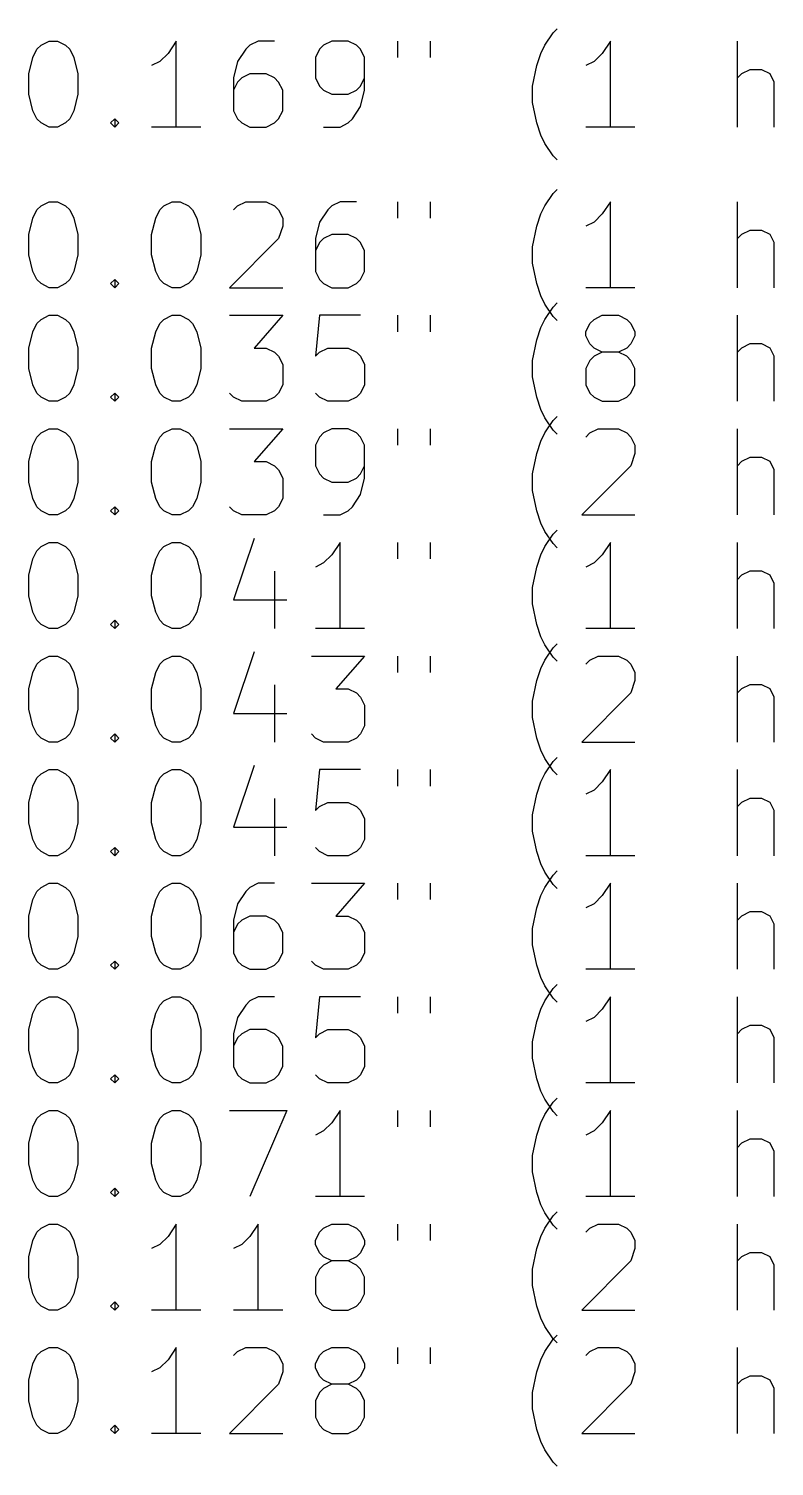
# Model space of a CAD drawing. Extents: x 56 to 177, y -369 to -58.
# Drawn here: x 88.4 to 114.4, y -369.1 to -319 of the extents above; entities that cross this region are included whole.
import ezdxf

# ---------------------------------------------------------------- set-up
doc = ezdxf.new("R2010")
doc.units = 0
doc.header["$MEASUREMENT"] = 0
doc.layers.add('BLACK', color=7, linetype='CONTINUOUS')

msp = doc.modelspace()

# ---------------------------------------------------------------- linework, layer by layer
at = {"layer": 'BLACK', "linetype": 'CONTINUOUS'}
for p, q in [((106.361, -319.565), (106.646, -319.136)), ((106.646, -319.136), (106.789, -318.994)), ((88.5036, -319.994), (88.6464, -319.708)), ((88.6464, -319.708), (88.7893, -319.565)), ((88.7893, -319.565), (89.075, -319.422)), ((89.075, -319.422), (89.3607, -319.422)), ((89.3607, -319.422), (89.6464, -319.565)), ((89.6464, -319.565), (89.7893, -319.708)), ((89.7893, -319.708), (89.9321, -319.994)), ((93.5036, -319.422), (93.2179, -319.851)), ((93.5036, -322.422), (93.5036, -319.422)), ((95.9321, -319.708), (95.6464, -320.136)), ((96.075, -319.565), (95.9321, -319.708)), ((96.3607, -319.422), (96.075, -319.565)), ((96.9321, -319.422), (96.3607, -319.422)), ((98.5036, -319.708), (98.3607, -319.994)), ((98.6464, -319.565), (98.5036, -319.708)), ((98.9321, -319.422), (98.6464, -319.565)), ((99.5036, -319.422), (98.9321, -319.422)), ((99.7893, -319.565), (99.5036, -319.422)), ((99.9321, -319.708), (99.7893, -319.565)), ((100.075, -319.994), (99.9321, -319.708)), ((101.218, -319.422), (101.218, -319.994)), ((102.361, -319.422), (102.361, -319.994)), ((106.218, -319.851), (106.361, -319.565)), ((108.646, -319.422), (108.361, -319.851)), ((108.646, -322.422), (108.646, -319.422)), ((113.075, -322.422), (113.075, -319.422)), ((88.3607, -320.565), (88.5036, -319.994)), ((89.9321, -319.994), (90.075, -320.565)), ((92.9321, -320.136), (92.6464, -320.279)), ((93.2179, -319.851), (92.9321, -320.136)), ((95.6464, -320.136), (95.5036, -320.708)), ((98.3607, -319.994), (98.3607, -320.708)), ((100.075, -321.136), (100.075, -319.994)), ((106.075, -320.279), (106.218, -319.851)), ((108.075, -320.136), (107.789, -320.279)), ((108.361, -319.851), (108.075, -320.136)), ((88.3607, -321.279), (88.3607, -320.565)), ((90.075, -320.565), (90.075, -321.279)), ((95.5036, -320.708), (95.5036, -321.851)), ((95.7893, -320.708), (95.6464, -320.851)), ((96.075, -320.565), (95.7893, -320.708)), ((96.6464, -320.565), (96.075, -320.565)), ((96.9321, -320.708), (96.6464, -320.565)), ((97.075, -320.851), (96.9321, -320.708)), ((98.3607, -320.708), (98.5036, -320.994)), ((99.9321, -320.994), (100.075, -320.708)), ((105.932, -320.994), (106.075, -320.279)), ((113.218, -320.565), (113.075, -320.708)), ((113.504, -320.422), (113.218, -320.565)), ((113.932, -320.422), (113.504, -320.422)), ((114.218, -320.565), (113.932, -320.422)), ((114.361, -320.851), (114.218, -320.565)), ((95.6464, -320.851), (95.5036, -321.136)), ((97.2179, -321.136), (97.075, -320.851)), ((97.2179, -321.851), (97.2179, -321.136)), ((98.5036, -320.994), (98.6464, -321.136)), ((98.6464, -321.136), (98.9321, -321.279)), ((99.5036, -321.279), (99.7893, -321.136)), ((99.7893, -321.136), (99.9321, -320.994)), ((99.9321, -321.708), (100.075, -321.136)), ((105.932, -321.565), (105.932, -320.994)), ((114.361, -322.422), (114.361, -320.851)), ((88.5036, -321.851), (88.3607, -321.279)), ((90.075, -321.279), (89.9321, -321.851)), ((98.9321, -321.279), (99.5036, -321.279)), ((99.6464, -322.136), (99.9321, -321.708)), ((106.075, -322.279), (105.932, -321.565)), ((88.6464, -322.136), (88.5036, -321.851)), ((88.7893, -322.279), (88.6464, -322.136)), ((89.7893, -322.136), (89.6464, -322.279)), ((89.9321, -321.851), (89.7893, -322.136)), ((91.2179, -322.279), (91.3607, -322.136)), ((91.3607, -322.136), (91.5036, -322.279)), ((91.3607, -322.136), (91.3607, -322.422)), ((95.5036, -321.851), (95.6464, -322.136)), ((95.6464, -322.136), (95.7893, -322.279)), ((96.9321, -322.279), (97.075, -322.136)), ((97.075, -322.136), (97.2179, -321.851)), ((99.5036, -322.279), (99.6464, -322.136)), ((89.075, -322.422), (88.7893, -322.279)), ((89.3607, -322.422), (89.075, -322.422)), ((89.6464, -322.279), (89.3607, -322.422)), ((91.3607, -322.422), (91.2179, -322.279)), ((91.5036, -322.279), (91.3607, -322.422)), ((94.3607, -322.422), (92.6464, -322.422)), ((95.7893, -322.279), (96.075, -322.422)), ((96.075, -322.422), (96.6464, -322.422)), ((96.6464, -322.422), (96.9321, -322.279)), ((98.6464, -322.422), (99.2179, -322.422)), ((99.2179, -322.422), (99.5036, -322.279)), ((106.218, -322.708), (106.075, -322.279)), ((106.361, -322.994), (106.218, -322.708)), ((109.504, -322.422), (107.789, -322.422)), ((106.646, -323.422), (106.361, -322.994)), ((106.789, -323.565), (106.646, -323.422)), ((106.646, -324.736), (106.789, -324.594)), ((88.6464, -325.308), (88.7893, -325.165)), ((88.7893, -325.165), (89.075, -325.022)), ((89.075, -325.022), (89.3607, -325.022)), ((89.3607, -325.022), (89.6464, -325.165)), ((89.6464, -325.165), (89.7893, -325.308)), ((92.9321, -325.308), (93.075, -325.165)), ((93.075, -325.165), (93.3607, -325.022)), ((93.3607, -325.022), (93.6464, -325.022)), ((93.6464, -325.022), (93.9321, -325.165)), ((93.9321, -325.165), (94.075, -325.308)), ((95.5036, -325.308), (95.6464, -325.165)), ((95.6464, -325.165), (95.9321, -325.022)), ((95.9321, -325.022), (96.6464, -325.022)), ((96.6464, -325.022), (96.9321, -325.165)), ((96.9321, -325.165), (97.075, -325.308)), ((98.9321, -325.165), (98.7893, -325.308)), ((99.2179, -325.022), (98.9321, -325.165)), ((99.7893, -325.022), (99.2179, -325.022)), ((101.218, -325.022), (101.218, -325.594)), ((102.361, -325.022), (102.361, -325.594)), ((106.218, -325.451), (106.361, -325.165)), ((106.361, -325.165), (106.646, -324.736)), ((108.646, -325.022), (108.361, -325.451)), ((108.646, -328.022), (108.646, -325.022)), ((113.075, -328.022), (113.075, -325.022)), ((88.3607, -326.165), (88.5036, -325.594)), ((88.5036, -325.594), (88.6464, -325.308)), ((89.7893, -325.308), (89.9321, -325.594)), ((89.9321, -325.594), (90.075, -326.165)), ((92.6464, -326.165), (92.7893, -325.594)), ((92.7893, -325.594), (92.9321, -325.308)), ((94.075, -325.308), (94.2179, -325.594)), ((94.2179, -325.594), (94.3607, -326.165)), ((97.075, -325.308), (97.2179, -325.594)), ((97.2179, -325.594), (97.2179, -325.879)), ((98.7893, -325.308), (98.5036, -325.736)), ((106.075, -325.879), (106.218, -325.451)), ((108.361, -325.451), (108.075, -325.736)), ((88.3607, -326.879), (88.3607, -326.165)), ((90.075, -326.165), (90.075, -326.879)), ((92.6464, -326.879), (92.6464, -326.165)), ((94.3607, -326.165), (94.3607, -326.879)), ((97.2179, -325.879), (97.075, -326.308)), ((98.5036, -325.736), (98.3607, -326.308)), ((98.9321, -326.165), (98.6464, -326.308)), ((99.5036, -326.165), (98.9321, -326.165)), ((99.7893, -326.308), (99.5036, -326.165)), ((105.932, -326.594), (106.075, -325.879)), ((108.075, -325.736), (107.789, -325.879)), ((113.218, -326.165), (113.075, -326.308)), ((113.504, -326.022), (113.218, -326.165)), ((113.932, -326.022), (113.504, -326.022)), ((114.218, -326.165), (113.932, -326.022)), ((114.361, -326.451), (114.218, -326.165)), ((97.075, -326.308), (95.3607, -328.022)), ((98.3607, -326.308), (98.3607, -327.451)), ((98.5036, -326.451), (98.3607, -326.736)), ((98.6464, -326.308), (98.5036, -326.451)), ((99.9321, -326.451), (99.7893, -326.308)), ((100.075, -326.736), (99.9321, -326.451)), ((105.932, -327.165), (105.932, -326.594)), ((114.361, -328.022), (114.361, -326.451)), ((88.5036, -327.451), (88.3607, -326.879)), ((90.075, -326.879), (89.9321, -327.451)), ((92.7893, -327.451), (92.6464, -326.879)), ((94.3607, -326.879), (94.2179, -327.451)), ((100.075, -327.451), (100.075, -326.736)), ((106.075, -327.879), (105.932, -327.165)), ((88.6464, -327.736), (88.5036, -327.451)), ((89.9321, -327.451), (89.7893, -327.736)), ((92.9321, -327.736), (92.7893, -327.451)), ((94.2179, -327.451), (94.075, -327.736)), ((98.3607, -327.451), (98.5036, -327.736)), ((99.9321, -327.736), (100.075, -327.451)), ((88.7893, -327.879), (88.6464, -327.736)), ((89.075, -328.022), (88.7893, -327.879)), ((89.3607, -328.022), (89.075, -328.022)), ((89.6464, -327.879), (89.3607, -328.022)), ((89.7893, -327.736), (89.6464, -327.879)), ((91.2179, -327.879), (91.3607, -327.736)), ((91.3607, -328.022), (91.2179, -327.879)), ((91.3607, -327.736), (91.5036, -327.879)), ((91.3607, -327.736), (91.3607, -328.022)), ((91.5036, -327.879), (91.3607, -328.022)), ((93.075, -327.879), (92.9321, -327.736)), ((93.3607, -328.022), (93.075, -327.879)), ((93.6464, -328.022), (93.3607, -328.022)), ((93.9321, -327.879), (93.6464, -328.022)), ((94.075, -327.736), (93.9321, -327.879)), ((95.3607, -328.022), (97.2179, -328.022)), ((98.5036, -327.736), (98.6464, -327.879)), ((98.6464, -327.879), (98.9321, -328.022)), ((98.9321, -328.022), (99.5036, -328.022)), ((99.5036, -328.022), (99.7893, -327.879)), ((99.7893, -327.879), (99.9321, -327.736)), ((106.218, -328.308), (106.075, -327.879)), ((109.504, -328.022), (107.789, -328.022)), ((106.361, -328.594), (106.218, -328.308)), ((106.646, -329.022), (106.361, -328.594)), ((106.361, -329.125), (106.646, -328.696)), ((106.646, -328.696), (106.789, -328.554)), ((88.6464, -329.268), (88.7893, -329.125)), ((88.7893, -329.125), (89.075, -328.982)), ((89.075, -328.982), (89.3607, -328.982)), ((89.3607, -328.982), (89.6464, -329.125)), ((89.6464, -329.125), (89.7893, -329.268)), ((92.9321, -329.268), (93.075, -329.125)), ((93.075, -329.125), (93.3607, -328.982)), ((93.3607, -328.982), (93.6464, -328.982)), ((93.6464, -328.982), (93.9321, -329.125)), ((93.9321, -329.125), (94.075, -329.268)), ((95.3607, -328.982), (97.2179, -328.982)), ((97.2179, -328.982), (96.2179, -330.125)), ((98.5036, -328.982), (98.3607, -330.411)), ((99.9321, -328.982), (98.5036, -328.982)), ((101.218, -328.982), (101.218, -329.554)), ((102.361, -328.982), (102.361, -329.554)), ((106.218, -329.411), (106.361, -329.125)), ((106.789, -329.165), (106.646, -329.022)), ((107.932, -329.268), (108.075, -329.125)), ((108.075, -329.125), (108.361, -328.982)), ((108.361, -328.982), (108.932, -328.982)), ((108.932, -328.982), (109.218, -329.125)), ((109.218, -329.125), (109.361, -329.268)), ((113.075, -331.982), (113.075, -328.982)), ((88.3607, -330.125), (88.5036, -329.554)), ((88.5036, -329.554), (88.6464, -329.268)), ((89.7893, -329.268), (89.9321, -329.554)), ((89.9321, -329.554), (90.075, -330.125)), ((92.6464, -330.125), (92.7893, -329.554)), ((92.7893, -329.554), (92.9321, -329.268)), ((94.075, -329.268), (94.2179, -329.554)), ((94.2179, -329.554), (94.3607, -330.125)), ((106.075, -329.839), (106.218, -329.411)), ((107.789, -329.554), (107.932, -329.268)), ((107.789, -329.696), (107.789, -329.554)), ((107.932, -329.982), (107.789, -329.696)), ((109.361, -329.268), (109.504, -329.554)), ((109.504, -329.696), (109.361, -329.982)), ((109.504, -329.554), (109.504, -329.696)), ((88.3607, -330.839), (88.3607, -330.125)), ((90.075, -330.125), (90.075, -330.839)), ((92.6464, -330.839), (92.6464, -330.125)), ((94.3607, -330.125), (94.3607, -330.839)), ((96.2179, -330.125), (96.6464, -330.125)), ((96.6464, -330.125), (96.9321, -330.268)), ((98.5036, -330.268), (98.7893, -330.125)), ((98.7893, -330.125), (99.5036, -330.125)), ((99.5036, -330.125), (99.7893, -330.268)), ((105.932, -330.554), (106.075, -329.839)), ((108.075, -330.125), (107.932, -329.982)), ((108.361, -330.268), (108.075, -330.125)), ((109.218, -330.125), (108.932, -330.268)), ((109.361, -329.982), (109.218, -330.125)), ((113.218, -330.125), (113.075, -330.268)), ((113.504, -329.982), (113.218, -330.125)), ((113.932, -329.982), (113.504, -329.982)), ((114.218, -330.125), (113.932, -329.982)), ((114.361, -330.411), (114.218, -330.125)), ((96.9321, -330.268), (97.075, -330.411)), ((97.075, -330.411), (97.2179, -330.696)), ((97.2179, -330.696), (97.2179, -331.411)), ((98.3607, -330.411), (98.5036, -330.268)), ((99.7893, -330.268), (99.9321, -330.411)), ((99.9321, -330.411), (100.075, -330.696)), ((100.075, -330.696), (100.075, -331.411)), ((105.932, -331.125), (105.932, -330.554)), ((107.932, -330.554), (107.789, -330.839)), ((108.075, -330.411), (107.932, -330.554)), ((108.361, -330.268), (108.075, -330.411)), ((108.932, -330.268), (108.361, -330.268)), ((109.218, -330.411), (108.932, -330.268)), ((109.361, -330.554), (109.218, -330.411)), ((109.504, -330.839), (109.361, -330.554)), ((114.361, -331.982), (114.361, -330.411)), ((88.5036, -331.411), (88.3607, -330.839)), ((90.075, -330.839), (89.9321, -331.411)), ((92.7893, -331.411), (92.6464, -330.839)), ((94.3607, -330.839), (94.2179, -331.411)), ((106.075, -331.839), (105.932, -331.125)), ((107.789, -330.839), (107.789, -331.411)), ((109.504, -331.411), (109.504, -330.839)), ((88.6464, -331.696), (88.5036, -331.411)), ((88.7893, -331.839), (88.6464, -331.696)), ((89.7893, -331.696), (89.6464, -331.839)), ((89.9321, -331.411), (89.7893, -331.696)), ((91.2179, -331.839), (91.3607, -331.696)), ((91.3607, -331.696), (91.5036, -331.839)), ((91.3607, -331.696), (91.3607, -331.982)), ((92.9321, -331.696), (92.7893, -331.411)), ((93.075, -331.839), (92.9321, -331.696)), ((94.075, -331.696), (93.9321, -331.839)), ((94.2179, -331.411), (94.075, -331.696)), ((95.5036, -331.839), (95.3607, -331.696)), ((97.075, -331.696), (96.9321, -331.839)), ((97.2179, -331.411), (97.075, -331.696)), ((98.5036, -331.839), (98.3607, -331.696)), ((99.9321, -331.696), (99.7893, -331.839)), ((100.075, -331.411), (99.9321, -331.696)), ((107.789, -331.411), (107.932, -331.696)), ((107.932, -331.696), (108.075, -331.839)), ((109.218, -331.839), (109.361, -331.696)), ((109.361, -331.696), (109.504, -331.411)), ((89.075, -331.982), (88.7893, -331.839)), ((89.3607, -331.982), (89.075, -331.982)), ((89.6464, -331.839), (89.3607, -331.982)), ((91.3607, -331.982), (91.2179, -331.839)), ((91.5036, -331.839), (91.3607, -331.982)), ((93.3607, -331.982), (93.075, -331.839)), ((93.6464, -331.982), (93.3607, -331.982)), ((93.9321, -331.839), (93.6464, -331.982)), ((95.7893, -331.982), (95.5036, -331.839)), ((96.6464, -331.982), (95.7893, -331.982)), ((96.9321, -331.839), (96.6464, -331.982)), ((98.7893, -331.982), (98.5036, -331.839)), ((99.5036, -331.982), (98.7893, -331.982)), ((99.7893, -331.839), (99.5036, -331.982)), ((106.218, -332.268), (106.075, -331.839)), ((108.075, -331.839), (108.361, -331.982)), ((108.361, -331.982), (108.932, -331.982)), ((108.932, -331.982), (109.218, -331.839)), ((106.361, -332.554), (106.218, -332.268)), ((106.646, -332.982), (106.361, -332.554)), ((106.361, -333.085), (106.646, -332.656)), ((106.646, -332.656), (106.789, -332.514)), ((88.5036, -333.514), (88.6464, -333.228)), ((88.6464, -333.228), (88.7893, -333.085)), ((88.7893, -333.085), (89.075, -332.942)), ((89.075, -332.942), (89.3607, -332.942)), ((89.3607, -332.942), (89.6464, -333.085)), ((89.6464, -333.085), (89.7893, -333.228)), ((89.7893, -333.228), (89.9321, -333.514)), ((92.7893, -333.514), (92.9321, -333.228)), ((92.9321, -333.228), (93.075, -333.085)), ((93.075, -333.085), (93.3607, -332.942)), ((93.3607, -332.942), (93.6464, -332.942)), ((93.6464, -332.942), (93.9321, -333.085)), ((93.9321, -333.085), (94.075, -333.228)), ((94.075, -333.228), (94.2179, -333.514)), ((95.3607, -332.942), (97.2179, -332.942)), ((97.2179, -332.942), (96.2179, -334.085)), ((98.5036, -333.228), (98.3607, -333.514)), ((98.6464, -333.085), (98.5036, -333.228)), ((98.9321, -332.942), (98.6464, -333.085)), ((99.5036, -332.942), (98.9321, -332.942)), ((99.7893, -333.085), (99.5036, -332.942)), ((99.9321, -333.228), (99.7893, -333.085)), ((100.075, -333.514), (99.9321, -333.228)), ((101.218, -332.942), (101.218, -333.514)), ((102.361, -332.942), (102.361, -333.514)), ((106.218, -333.371), (106.361, -333.085)), ((106.789, -333.125), (106.646, -332.982)), ((107.789, -333.228), (107.932, -333.085)), ((107.932, -333.085), (108.218, -332.942)), ((108.218, -332.942), (108.932, -332.942)), ((108.932, -332.942), (109.218, -333.085)), ((109.218, -333.085), (109.361, -333.228)), ((109.361, -333.228), (109.504, -333.514)), ((113.075, -335.942), (113.075, -332.942)), ((88.3607, -334.085), (88.5036, -333.514)), ((89.9321, -333.514), (90.075, -334.085)), ((92.6464, -334.085), (92.7893, -333.514)), ((94.2179, -333.514), (94.3607, -334.085)), ((98.3607, -333.514), (98.3607, -334.228)), ((100.075, -334.656), (100.075, -333.514)), ((106.075, -333.799), (106.218, -333.371)), ((109.504, -333.514), (109.504, -333.799)), ((88.3607, -334.799), (88.3607, -334.085)), ((90.075, -334.085), (90.075, -334.799)), ((92.6464, -334.799), (92.6464, -334.085)), ((94.3607, -334.085), (94.3607, -334.799)), ((96.2179, -334.085), (96.6464, -334.085)), ((96.6464, -334.085), (96.9321, -334.228)), ((96.9321, -334.228), (97.075, -334.371)), ((98.3607, -334.228), (98.5036, -334.514)), ((99.9321, -334.514), (100.075, -334.228)), ((105.932, -334.514), (106.075, -333.799)), ((109.361, -334.228), (107.646, -335.942)), ((109.504, -333.799), (109.361, -334.228)), ((113.218, -334.085), (113.075, -334.228)), ((113.504, -333.942), (113.218, -334.085)), ((113.932, -333.942), (113.504, -333.942)), ((114.218, -334.085), (113.932, -333.942)), ((114.361, -334.371), (114.218, -334.085)), ((97.075, -334.371), (97.2179, -334.656)), ((97.2179, -334.656), (97.2179, -335.371)), ((98.5036, -334.514), (98.6464, -334.656)), ((98.6464, -334.656), (98.9321, -334.799)), ((99.5036, -334.799), (99.7893, -334.656)), ((99.7893, -334.656), (99.9321, -334.514)), ((99.9321, -335.228), (100.075, -334.656)), ((105.932, -335.085), (105.932, -334.514)), ((114.361, -335.942), (114.361, -334.371)), ((88.5036, -335.371), (88.3607, -334.799)), ((90.075, -334.799), (89.9321, -335.371)), ((92.7893, -335.371), (92.6464, -334.799)), ((94.3607, -334.799), (94.2179, -335.371)), ((98.9321, -334.799), (99.5036, -334.799)), ((99.6464, -335.656), (99.9321, -335.228)), ((106.075, -335.799), (105.932, -335.085)), ((88.6464, -335.656), (88.5036, -335.371)), ((88.7893, -335.799), (88.6464, -335.656)), ((89.7893, -335.656), (89.6464, -335.799)), ((89.9321, -335.371), (89.7893, -335.656)), ((91.2179, -335.799), (91.3607, -335.656)), ((91.3607, -335.656), (91.5036, -335.799)), ((91.3607, -335.656), (91.3607, -335.942)), ((92.9321, -335.656), (92.7893, -335.371)), ((93.075, -335.799), (92.9321, -335.656)), ((94.075, -335.656), (93.9321, -335.799)), ((94.2179, -335.371), (94.075, -335.656)), ((95.5036, -335.799), (95.3607, -335.656)), ((97.075, -335.656), (96.9321, -335.799)), ((97.2179, -335.371), (97.075, -335.656)), ((99.5036, -335.799), (99.6464, -335.656)), ((89.075, -335.942), (88.7893, -335.799)), ((89.3607, -335.942), (89.075, -335.942)), ((89.6464, -335.799), (89.3607, -335.942)), ((91.3607, -335.942), (91.2179, -335.799)), ((91.5036, -335.799), (91.3607, -335.942)), ((93.3607, -335.942), (93.075, -335.799)), ((93.6464, -335.942), (93.3607, -335.942)), ((93.9321, -335.799), (93.6464, -335.942)), ((95.7893, -335.942), (95.5036, -335.799)), ((96.6464, -335.942), (95.7893, -335.942)), ((96.9321, -335.799), (96.6464, -335.942)), ((98.6464, -335.942), (99.2179, -335.942)), ((99.2179, -335.942), (99.5036, -335.799)), ((106.218, -336.228), (106.075, -335.799)), ((106.361, -336.514), (106.218, -336.228)), ((107.646, -335.942), (109.504, -335.942)), ((106.646, -336.942), (106.361, -336.514)), ((106.361, -337.045), (106.646, -336.616)), ((106.646, -336.616), (106.789, -336.474)), ((88.5036, -337.474), (88.6464, -337.188)), ((88.6464, -337.188), (88.7893, -337.045)), ((88.7893, -337.045), (89.075, -336.902)), ((89.075, -336.902), (89.3607, -336.902)), ((89.3607, -336.902), (89.6464, -337.045)), ((89.6464, -337.045), (89.7893, -337.188)), ((89.7893, -337.188), (89.9321, -337.474)), ((92.7893, -337.474), (92.9321, -337.188)), ((92.9321, -337.188), (93.075, -337.045)), ((93.075, -337.045), (93.3607, -336.902)), ((93.3607, -336.902), (93.6464, -336.902)), ((93.6464, -336.902), (93.9321, -337.045)), ((93.9321, -337.045), (94.075, -337.188)), ((94.075, -337.188), (94.2179, -337.474)), ((96.2179, -336.759), (95.5036, -338.902)), ((99.2179, -336.902), (98.9321, -337.331)), ((99.2179, -339.902), (99.2179, -336.902)), ((101.218, -336.902), (101.218, -337.474)), ((102.361, -336.902), (102.361, -337.474)), ((106.218, -337.331), (106.361, -337.045)), ((106.789, -337.085), (106.646, -336.942)), ((108.646, -336.902), (108.361, -337.331)), ((108.646, -339.902), (108.646, -336.902)), ((113.075, -339.902), (113.075, -336.902)), ((88.3607, -338.045), (88.5036, -337.474)), ((89.9321, -337.474), (90.075, -338.045)), ((92.6464, -338.045), (92.7893, -337.474)), ((94.2179, -337.474), (94.3607, -338.045)), ((98.6464, -337.616), (98.3607, -337.759)), ((98.9321, -337.331), (98.6464, -337.616)), ((106.075, -337.759), (106.218, -337.331)), ((108.075, -337.616), (107.789, -337.759)), ((108.361, -337.331), (108.075, -337.616)), ((88.3607, -338.759), (88.3607, -338.045)), ((90.075, -338.045), (90.075, -338.759)), ((92.6464, -338.759), (92.6464, -338.045)), ((94.3607, -338.045), (94.3607, -338.759)), ((96.9321, -337.902), (96.9321, -339.902)), ((105.932, -338.474), (106.075, -337.759)), ((113.218, -338.045), (113.075, -338.188)), ((113.504, -337.902), (113.218, -338.045)), ((113.932, -337.902), (113.504, -337.902)), ((114.218, -338.045), (113.932, -337.902)), ((114.361, -338.331), (114.218, -338.045)), ((105.932, -339.045), (105.932, -338.474)), ((114.361, -339.902), (114.361, -338.331)), ((88.5036, -339.331), (88.3607, -338.759)), ((90.075, -338.759), (89.9321, -339.331)), ((92.7893, -339.331), (92.6464, -338.759)), ((94.3607, -338.759), (94.2179, -339.331)), ((95.5036, -338.902), (97.3607, -338.902)), ((106.075, -339.759), (105.932, -339.045)), ((88.6464, -339.616), (88.5036, -339.331)), ((88.7893, -339.759), (88.6464, -339.616)), ((89.7893, -339.616), (89.6464, -339.759)), ((89.9321, -339.331), (89.7893, -339.616)), ((91.2179, -339.759), (91.3607, -339.616)), ((91.3607, -339.616), (91.5036, -339.759)), ((91.3607, -339.616), (91.3607, -339.902)), ((92.9321, -339.616), (92.7893, -339.331)), ((93.075, -339.759), (92.9321, -339.616)), ((94.075, -339.616), (93.9321, -339.759)), ((94.2179, -339.331), (94.075, -339.616)), ((89.075, -339.902), (88.7893, -339.759)), ((89.3607, -339.902), (89.075, -339.902)), ((89.6464, -339.759), (89.3607, -339.902)), ((91.3607, -339.902), (91.2179, -339.759)), ((91.5036, -339.759), (91.3607, -339.902)), ((93.3607, -339.902), (93.075, -339.759)), ((93.6464, -339.902), (93.3607, -339.902)), ((93.9321, -339.759), (93.6464, -339.902)), ((100.075, -339.902), (98.3607, -339.902)), ((106.218, -340.188), (106.075, -339.759)), ((106.361, -340.474), (106.218, -340.188)), ((109.504, -339.902), (107.789, -339.902)), ((96.2179, -340.719), (95.5036, -342.862)), ((106.646, -340.902), (106.361, -340.474)), ((106.361, -341.005), (106.646, -340.576)), ((106.646, -340.576), (106.789, -340.434)), ((88.5036, -341.434), (88.6464, -341.148)), ((88.6464, -341.148), (88.7893, -341.005)), ((88.7893, -341.005), (89.075, -340.862)), ((89.075, -340.862), (89.3607, -340.862)), ((89.3607, -340.862), (89.6464, -341.005)), ((89.6464, -341.005), (89.7893, -341.148)), ((89.7893, -341.148), (89.9321, -341.434)), ((92.7893, -341.434), (92.9321, -341.148)), ((92.9321, -341.148), (93.075, -341.005)), ((93.075, -341.005), (93.3607, -340.862)), ((93.3607, -340.862), (93.6464, -340.862)), ((93.6464, -340.862), (93.9321, -341.005)), ((93.9321, -341.005), (94.075, -341.148)), ((94.075, -341.148), (94.2179, -341.434)), ((98.2179, -340.862), (100.075, -340.862)), ((100.075, -340.862), (99.075, -342.005)), ((101.218, -340.862), (101.218, -341.434)), ((102.361, -340.862), (102.361, -341.434)), ((106.218, -341.291), (106.361, -341.005)), ((106.789, -341.045), (106.646, -340.902)), ((107.789, -341.148), (107.932, -341.005)), ((107.932, -341.005), (108.218, -340.862)), ((108.218, -340.862), (108.932, -340.862)), ((108.932, -340.862), (109.218, -341.005)), ((109.218, -341.005), (109.361, -341.148)), ((109.361, -341.148), (109.504, -341.434)), ((113.075, -343.862), (113.075, -340.862)), ((88.3607, -342.005), (88.5036, -341.434)), ((89.9321, -341.434), (90.075, -342.005)), ((92.6464, -342.005), (92.7893, -341.434)), ((94.2179, -341.434), (94.3607, -342.005)), ((105.932, -342.434), (106.075, -341.719)), ((106.075, -341.719), (106.218, -341.291)), ((109.504, -341.719), (109.361, -342.148)), ((109.504, -341.434), (109.504, -341.719)), ((88.3607, -342.719), (88.3607, -342.005)), ((90.075, -342.005), (90.075, -342.719)), ((92.6464, -342.719), (92.6464, -342.005)), ((94.3607, -342.005), (94.3607, -342.719)), ((96.9321, -341.862), (96.9321, -343.862)), ((99.075, -342.005), (99.5036, -342.005)), ((99.5036, -342.005), (99.7893, -342.148)), ((99.7893, -342.148), (99.9321, -342.291)), ((109.361, -342.148), (107.646, -343.862)), ((113.218, -342.005), (113.075, -342.148)), ((113.504, -341.862), (113.218, -342.005)), ((113.932, -341.862), (113.504, -341.862)), ((114.218, -342.005), (113.932, -341.862)), ((114.361, -342.291), (114.218, -342.005)), ((88.5036, -343.291), (88.3607, -342.719)), ((90.075, -342.719), (89.9321, -343.291)), ((92.7893, -343.291), (92.6464, -342.719)), ((94.3607, -342.719), (94.2179, -343.291)), ((99.9321, -342.291), (100.075, -342.576)), ((100.075, -342.576), (100.075, -343.291)), ((105.932, -343.005), (105.932, -342.434)), ((114.361, -343.862), (114.361, -342.291)), ((95.5036, -342.862), (97.3607, -342.862)), ((106.075, -343.719), (105.932, -343.005)), ((88.6464, -343.576), (88.5036, -343.291)), ((88.7893, -343.719), (88.6464, -343.576)), ((89.075, -343.862), (88.7893, -343.719)), ((89.6464, -343.719), (89.3607, -343.862)), ((89.7893, -343.576), (89.6464, -343.719)), ((89.9321, -343.291), (89.7893, -343.576)), ((91.2179, -343.719), (91.3607, -343.576)), ((91.3607, -343.862), (91.2179, -343.719)), ((91.3607, -343.576), (91.5036, -343.719)), ((91.3607, -343.576), (91.3607, -343.862)), ((91.5036, -343.719), (91.3607, -343.862)), ((92.9321, -343.576), (92.7893, -343.291)), ((93.075, -343.719), (92.9321, -343.576)), ((93.3607, -343.862), (93.075, -343.719)), ((93.9321, -343.719), (93.6464, -343.862)), ((94.075, -343.576), (93.9321, -343.719)), ((94.2179, -343.291), (94.075, -343.576)), ((98.3607, -343.719), (98.2179, -343.576)), ((98.6464, -343.862), (98.3607, -343.719)), ((99.7893, -343.719), (99.5036, -343.862)), ((99.9321, -343.576), (99.7893, -343.719)), ((100.075, -343.291), (99.9321, -343.576)), ((106.218, -344.148), (106.075, -343.719)), ((89.3607, -343.862), (89.075, -343.862)), ((93.6464, -343.862), (93.3607, -343.862)), ((99.5036, -343.862), (98.6464, -343.862)), ((106.361, -344.434), (106.218, -344.148)), ((107.646, -343.862), (109.504, -343.862)), ((96.2179, -344.679), (95.5036, -346.822)), ((106.646, -344.862), (106.361, -344.434)), ((106.361, -344.965), (106.646, -344.536)), ((106.646, -344.536), (106.789, -344.394)), ((88.5036, -345.394), (88.6464, -345.108)), ((88.6464, -345.108), (88.7893, -344.965)), ((88.7893, -344.965), (89.075, -344.822)), ((89.075, -344.822), (89.3607, -344.822)), ((89.3607, -344.822), (89.6464, -344.965)), ((89.6464, -344.965), (89.7893, -345.108)), ((89.7893, -345.108), (89.9321, -345.394)), ((92.7893, -345.394), (92.9321, -345.108)), ((92.9321, -345.108), (93.075, -344.965)), ((93.075, -344.965), (93.3607, -344.822)), ((93.3607, -344.822), (93.6464, -344.822)), ((93.6464, -344.822), (93.9321, -344.965)), ((93.9321, -344.965), (94.075, -345.108)), ((94.075, -345.108), (94.2179, -345.394)), ((98.5036, -344.822), (98.3607, -346.251)), ((99.9321, -344.822), (98.5036, -344.822)), ((101.218, -344.822), (101.218, -345.394)), ((102.361, -344.822), (102.361, -345.394)), ((106.075, -345.679), (106.218, -345.251)), ((106.218, -345.251), (106.361, -344.965)), ((106.789, -345.005), (106.646, -344.862)), ((108.361, -345.251), (108.075, -345.536)), ((108.646, -344.822), (108.361, -345.251)), ((108.646, -347.822), (108.646, -344.822)), ((113.075, -347.822), (113.075, -344.822)), ((88.3607, -345.965), (88.5036, -345.394)), ((89.9321, -345.394), (90.075, -345.965)), ((92.6464, -345.965), (92.7893, -345.394)), ((94.2179, -345.394), (94.3607, -345.965)), ((105.932, -346.394), (106.075, -345.679)), ((108.075, -345.536), (107.789, -345.679)), ((88.3607, -346.679), (88.3607, -345.965)), ((90.075, -345.965), (90.075, -346.679)), ((92.6464, -346.679), (92.6464, -345.965)), ((94.3607, -345.965), (94.3607, -346.679)), ((96.9321, -345.822), (96.9321, -347.822)), ((98.3607, -346.251), (98.5036, -346.108)), ((98.5036, -346.108), (98.7893, -345.965)), ((98.7893, -345.965), (99.5036, -345.965)), ((99.5036, -345.965), (99.7893, -346.108)), ((99.7893, -346.108), (99.9321, -346.251)), ((99.9321, -346.251), (100.075, -346.536)), ((113.218, -345.965), (113.075, -346.108)), ((113.504, -345.822), (113.218, -345.965)), ((113.932, -345.822), (113.504, -345.822)), ((114.218, -345.965), (113.932, -345.822)), ((114.361, -346.251), (114.218, -345.965)), ((114.361, -347.822), (114.361, -346.251)), ((88.5036, -347.251), (88.3607, -346.679)), ((90.075, -346.679), (89.9321, -347.251)), ((92.7893, -347.251), (92.6464, -346.679)), ((94.3607, -346.679), (94.2179, -347.251)), ((100.075, -346.536), (100.075, -347.251)), ((105.932, -346.965), (105.932, -346.394)), ((88.6464, -347.536), (88.5036, -347.251)), ((89.9321, -347.251), (89.7893, -347.536)), ((92.9321, -347.536), (92.7893, -347.251)), ((94.2179, -347.251), (94.075, -347.536)), ((95.5036, -346.822), (97.3607, -346.822)), ((100.075, -347.251), (99.9321, -347.536)), ((106.075, -347.679), (105.932, -346.965)), ((88.7893, -347.679), (88.6464, -347.536)), ((89.075, -347.822), (88.7893, -347.679)), ((89.6464, -347.679), (89.3607, -347.822)), ((89.7893, -347.536), (89.6464, -347.679)), ((91.2179, -347.679), (91.3607, -347.536)), ((91.3607, -347.822), (91.2179, -347.679)), ((91.3607, -347.536), (91.5036, -347.679)), ((91.3607, -347.536), (91.3607, -347.822)), ((91.5036, -347.679), (91.3607, -347.822)), ((93.075, -347.679), (92.9321, -347.536)), ((93.3607, -347.822), (93.075, -347.679)), ((93.9321, -347.679), (93.6464, -347.822)), ((94.075, -347.536), (93.9321, -347.679)), ((98.5036, -347.679), (98.3607, -347.536)), ((98.7893, -347.822), (98.5036, -347.679)), ((99.7893, -347.679), (99.5036, -347.822)), ((99.9321, -347.536), (99.7893, -347.679)), ((106.218, -348.108), (106.075, -347.679)), ((89.3607, -347.822), (89.075, -347.822)), ((93.6464, -347.822), (93.3607, -347.822)), ((99.5036, -347.822), (98.7893, -347.822)), ((106.361, -348.394), (106.218, -348.108)), ((109.504, -347.822), (107.789, -347.822)), ((106.646, -348.822), (106.361, -348.394)), ((106.361, -348.925), (106.646, -348.496)), ((106.646, -348.496), (106.789, -348.354)), ((88.5036, -349.354), (88.6464, -349.068)), ((88.6464, -349.068), (88.7893, -348.925)), ((88.7893, -348.925), (89.075, -348.782)), ((89.075, -348.782), (89.3607, -348.782)), ((89.3607, -348.782), (89.6464, -348.925)), ((89.6464, -348.925), (89.7893, -349.068)), ((89.7893, -349.068), (89.9321, -349.354)), ((92.7893, -349.354), (92.9321, -349.068)), ((92.9321, -349.068), (93.075, -348.925)), ((93.075, -348.925), (93.3607, -348.782)), ((93.3607, -348.782), (93.6464, -348.782)), ((93.6464, -348.782), (93.9321, -348.925)), ((93.9321, -348.925), (94.075, -349.068)), ((94.075, -349.068), (94.2179, -349.354)), ((95.9321, -349.068), (95.6464, -349.496)), ((96.075, -348.925), (95.9321, -349.068)), ((96.3607, -348.782), (96.075, -348.925)), ((96.9321, -348.782), (96.3607, -348.782)), ((98.2179, -348.782), (100.075, -348.782)), ((100.075, -348.782), (99.075, -349.925)), ((101.218, -348.782), (101.218, -349.354)), ((102.361, -348.782), (102.361, -349.354)), ((106.075, -349.639), (106.218, -349.211)), ((106.218, -349.211), (106.361, -348.925)), ((106.789, -348.965), (106.646, -348.822)), ((108.361, -349.211), (108.075, -349.496)), ((108.646, -348.782), (108.361, -349.211)), ((108.646, -351.782), (108.646, -348.782)), ((113.075, -351.782), (113.075, -348.782)), ((88.3607, -349.925), (88.5036, -349.354)), ((89.9321, -349.354), (90.075, -349.925)), ((92.6464, -349.925), (92.7893, -349.354)), ((94.2179, -349.354), (94.3607, -349.925)), ((95.6464, -349.496), (95.5036, -350.068)), ((105.932, -350.354), (106.075, -349.639)), ((108.075, -349.496), (107.789, -349.639)), ((88.3607, -350.639), (88.3607, -349.925)), ((90.075, -349.925), (90.075, -350.639)), ((92.6464, -350.639), (92.6464, -349.925)), ((94.3607, -349.925), (94.3607, -350.639)), ((95.5036, -350.068), (95.5036, -351.211)), ((95.6464, -350.211), (95.5036, -350.496)), ((95.7893, -350.068), (95.6464, -350.211)), ((96.075, -349.925), (95.7893, -350.068)), ((96.6464, -349.925), (96.075, -349.925)), ((96.9321, -350.068), (96.6464, -349.925)), ((97.075, -350.211), (96.9321, -350.068)), ((97.2179, -350.496), (97.075, -350.211)), ((99.075, -349.925), (99.5036, -349.925)), ((99.5036, -349.925), (99.7893, -350.068)), ((99.7893, -350.068), (99.9321, -350.211)), ((99.9321, -350.211), (100.075, -350.496)), ((113.218, -349.925), (113.075, -350.068)), ((113.504, -349.782), (113.218, -349.925)), ((113.932, -349.782), (113.504, -349.782)), ((114.218, -349.925), (113.932, -349.782)), ((114.361, -350.211), (114.218, -349.925)), ((114.361, -351.782), (114.361, -350.211)), ((88.5036, -351.211), (88.3607, -350.639)), ((90.075, -350.639), (89.9321, -351.211)), ((92.7893, -351.211), (92.6464, -350.639)), ((94.3607, -350.639), (94.2179, -351.211)), ((97.2179, -351.211), (97.2179, -350.496)), ((100.075, -350.496), (100.075, -351.211)), ((105.932, -350.925), (105.932, -350.354)), ((88.6464, -351.496), (88.5036, -351.211)), ((89.9321, -351.211), (89.7893, -351.496)), ((92.9321, -351.496), (92.7893, -351.211)), ((94.2179, -351.211), (94.075, -351.496)), ((95.5036, -351.211), (95.6464, -351.496)), ((97.075, -351.496), (97.2179, -351.211)), ((100.075, -351.211), (99.9321, -351.496)), ((106.075, -351.639), (105.932, -350.925)), ((88.7893, -351.639), (88.6464, -351.496)), ((89.075, -351.782), (88.7893, -351.639)), ((89.6464, -351.639), (89.3607, -351.782)), ((89.7893, -351.496), (89.6464, -351.639)), ((91.2179, -351.639), (91.3607, -351.496)), ((91.3607, -351.782), (91.2179, -351.639)), ((91.3607, -351.496), (91.5036, -351.639)), ((91.3607, -351.496), (91.3607, -351.782)), ((91.5036, -351.639), (91.3607, -351.782)), ((93.075, -351.639), (92.9321, -351.496)), ((93.3607, -351.782), (93.075, -351.639)), ((93.9321, -351.639), (93.6464, -351.782)), ((94.075, -351.496), (93.9321, -351.639)), ((95.6464, -351.496), (95.7893, -351.639)), ((95.7893, -351.639), (96.075, -351.782)), ((96.6464, -351.782), (96.9321, -351.639)), ((96.9321, -351.639), (97.075, -351.496)), ((98.3607, -351.639), (98.2179, -351.496)), ((98.6464, -351.782), (98.3607, -351.639)), ((99.7893, -351.639), (99.5036, -351.782)), ((99.9321, -351.496), (99.7893, -351.639)), ((106.218, -352.068), (106.075, -351.639)), ((89.3607, -351.782), (89.075, -351.782)), ((93.6464, -351.782), (93.3607, -351.782)), ((96.075, -351.782), (96.6464, -351.782)), ((99.5036, -351.782), (98.6464, -351.782)), ((106.361, -352.354), (106.218, -352.068)), ((109.504, -351.782), (107.789, -351.782)), ((88.7893, -352.885), (89.075, -352.742)), ((89.075, -352.742), (89.3607, -352.742)), ((89.3607, -352.742), (89.6464, -352.885)), ((93.075, -352.885), (93.3607, -352.742)), ((93.3607, -352.742), (93.6464, -352.742)), ((93.6464, -352.742), (93.9321, -352.885)), ((96.3607, -352.742), (96.075, -352.885)), ((96.9321, -352.742), (96.3607, -352.742)), ((98.5036, -352.742), (98.3607, -354.171)), ((99.9321, -352.742), (98.5036, -352.742)), ((101.218, -352.742), (101.218, -353.314)), ((102.361, -352.742), (102.361, -353.314)), ((106.646, -352.782), (106.361, -352.354)), ((106.361, -352.885), (106.646, -352.456)), ((106.646, -352.456), (106.789, -352.314)), ((108.646, -352.742), (108.361, -353.171)), ((108.646, -355.742), (108.646, -352.742)), ((113.075, -355.742), (113.075, -352.742)), ((88.5036, -353.314), (88.6464, -353.028)), ((88.6464, -353.028), (88.7893, -352.885)), ((89.6464, -352.885), (89.7893, -353.028)), ((89.7893, -353.028), (89.9321, -353.314)), ((92.7893, -353.314), (92.9321, -353.028)), ((92.9321, -353.028), (93.075, -352.885)), ((93.9321, -352.885), (94.075, -353.028)), ((94.075, -353.028), (94.2179, -353.314)), ((95.9321, -353.028), (95.6464, -353.456)), ((96.075, -352.885), (95.9321, -353.028)), ((106.075, -353.599), (106.218, -353.171)), ((106.218, -353.171), (106.361, -352.885)), ((106.789, -352.925), (106.646, -352.782)), ((108.361, -353.171), (108.075, -353.456)), ((88.3607, -353.885), (88.5036, -353.314)), ((89.9321, -353.314), (90.075, -353.885)), ((92.6464, -353.885), (92.7893, -353.314)), ((94.2179, -353.314), (94.3607, -353.885)), ((95.6464, -353.456), (95.5036, -354.028)), ((105.932, -354.314), (106.075, -353.599)), ((108.075, -353.456), (107.789, -353.599)), ((113.504, -353.742), (113.218, -353.885)), ((113.932, -353.742), (113.504, -353.742)), ((114.218, -353.885), (113.932, -353.742)), ((88.3607, -354.599), (88.3607, -353.885)), ((90.075, -353.885), (90.075, -354.599)), ((92.6464, -354.599), (92.6464, -353.885)), ((94.3607, -353.885), (94.3607, -354.599)), ((95.5036, -354.028), (95.5036, -355.171)), ((95.6464, -354.171), (95.5036, -354.456)), ((95.7893, -354.028), (95.6464, -354.171)), ((96.075, -353.885), (95.7893, -354.028)), ((96.6464, -353.885), (96.075, -353.885)), ((96.9321, -354.028), (96.6464, -353.885)), ((97.075, -354.171), (96.9321, -354.028)), ((97.2179, -354.456), (97.075, -354.171)), ((98.3607, -354.171), (98.5036, -354.028)), ((98.5036, -354.028), (98.7893, -353.885)), ((98.7893, -353.885), (99.5036, -353.885)), ((99.5036, -353.885), (99.7893, -354.028)), ((99.7893, -354.028), (99.9321, -354.171)), ((99.9321, -354.171), (100.075, -354.456)), ((113.218, -353.885), (113.075, -354.028)), ((114.361, -354.171), (114.218, -353.885)), ((114.361, -355.742), (114.361, -354.171)), ((88.5036, -355.171), (88.3607, -354.599)), ((90.075, -354.599), (89.9321, -355.171)), ((92.7893, -355.171), (92.6464, -354.599)), ((94.3607, -354.599), (94.2179, -355.171)), ((97.2179, -355.171), (97.2179, -354.456)), ((100.075, -354.456), (100.075, -355.171)), ((105.932, -354.885), (105.932, -354.314)), ((88.6464, -355.456), (88.5036, -355.171)), ((89.9321, -355.171), (89.7893, -355.456)), ((92.9321, -355.456), (92.7893, -355.171)), ((94.2179, -355.171), (94.075, -355.456)), ((95.5036, -355.171), (95.6464, -355.456)), ((97.075, -355.456), (97.2179, -355.171)), ((100.075, -355.171), (99.9321, -355.456)), ((106.075, -355.599), (105.932, -354.885)), ((88.7893, -355.599), (88.6464, -355.456)), ((89.075, -355.742), (88.7893, -355.599)), ((89.3607, -355.742), (89.075, -355.742)), ((89.6464, -355.599), (89.3607, -355.742)), ((89.7893, -355.456), (89.6464, -355.599)), ((91.2179, -355.599), (91.3607, -355.456)), ((91.3607, -355.742), (91.2179, -355.599)), ((91.3607, -355.456), (91.5036, -355.599)), ((91.3607, -355.456), (91.3607, -355.742)), ((91.5036, -355.599), (91.3607, -355.742)), ((93.075, -355.599), (92.9321, -355.456)), ((93.3607, -355.742), (93.075, -355.599)), ((93.6464, -355.742), (93.3607, -355.742)), ((93.9321, -355.599), (93.6464, -355.742)), ((94.075, -355.456), (93.9321, -355.599)), ((95.6464, -355.456), (95.7893, -355.599)), ((95.7893, -355.599), (96.075, -355.742)), ((96.075, -355.742), (96.6464, -355.742)), ((96.6464, -355.742), (96.9321, -355.599)), ((96.9321, -355.599), (97.075, -355.456)), ((98.5036, -355.599), (98.3607, -355.456)), ((98.7893, -355.742), (98.5036, -355.599)), ((99.5036, -355.742), (98.7893, -355.742)), ((99.7893, -355.599), (99.5036, -355.742)), ((99.9321, -355.456), (99.7893, -355.599)), ((106.218, -356.028), (106.075, -355.599)), ((109.504, -355.742), (107.789, -355.742)), ((106.361, -356.314), (106.218, -356.028)), ((106.646, -356.416), (106.789, -356.274)), ((88.7893, -356.845), (89.075, -356.702)), ((89.075, -356.702), (89.3607, -356.702)), ((89.3607, -356.702), (89.6464, -356.845)), ((93.075, -356.845), (93.3607, -356.702)), ((93.3607, -356.702), (93.6464, -356.702)), ((93.6464, -356.702), (93.9321, -356.845)), ((95.3607, -356.702), (97.3607, -356.702)), ((97.3607, -356.702), (96.075, -359.702)), ((99.2179, -356.702), (98.9321, -357.131)), ((99.2179, -359.702), (99.2179, -356.702)), ((101.218, -356.702), (101.218, -357.274)), ((102.361, -356.702), (102.361, -357.274)), ((106.646, -356.742), (106.361, -356.314)), ((106.361, -356.845), (106.646, -356.416)), ((106.789, -356.885), (106.646, -356.742)), ((108.646, -356.702), (108.361, -357.131)), ((108.646, -359.702), (108.646, -356.702)), ((113.075, -359.702), (113.075, -356.702)), ((88.3607, -357.845), (88.5036, -357.274)), ((88.5036, -357.274), (88.6464, -356.988)), ((88.6464, -356.988), (88.7893, -356.845)), ((89.6464, -356.845), (89.7893, -356.988)), ((89.7893, -356.988), (89.9321, -357.274)), ((89.9321, -357.274), (90.075, -357.845)), ((92.6464, -357.845), (92.7893, -357.274)), ((92.7893, -357.274), (92.9321, -356.988)), ((92.9321, -356.988), (93.075, -356.845)), ((93.9321, -356.845), (94.075, -356.988)), ((94.075, -356.988), (94.2179, -357.274)), ((94.2179, -357.274), (94.3607, -357.845)), ((98.9321, -357.131), (98.6464, -357.416)), ((106.075, -357.559), (106.218, -357.131)), ((106.218, -357.131), (106.361, -356.845)), ((108.361, -357.131), (108.075, -357.416)), ((98.6464, -357.416), (98.3607, -357.559)), ((105.932, -358.274), (106.075, -357.559)), ((108.075, -357.416), (107.789, -357.559)), ((113.504, -357.702), (113.218, -357.845)), ((113.932, -357.702), (113.504, -357.702)), ((114.218, -357.845), (113.932, -357.702)), ((88.3607, -358.559), (88.3607, -357.845)), ((90.075, -357.845), (90.075, -358.559)), ((92.6464, -358.559), (92.6464, -357.845)), ((94.3607, -357.845), (94.3607, -358.559)), ((105.932, -358.845), (105.932, -358.274)), ((113.218, -357.845), (113.075, -357.988)), ((114.361, -358.131), (114.218, -357.845)), ((114.361, -359.702), (114.361, -358.131)), ((88.5036, -359.131), (88.3607, -358.559)), ((90.075, -358.559), (89.9321, -359.131)), ((92.7893, -359.131), (92.6464, -358.559)), ((94.3607, -358.559), (94.2179, -359.131)), ((88.6464, -359.416), (88.5036, -359.131)), ((89.9321, -359.131), (89.7893, -359.416)), ((92.9321, -359.416), (92.7893, -359.131)), ((94.2179, -359.131), (94.075, -359.416)), ((106.075, -359.559), (105.932, -358.845)), ((88.7893, -359.559), (88.6464, -359.416)), ((89.075, -359.702), (88.7893, -359.559)), ((89.3607, -359.702), (89.075, -359.702)), ((89.6464, -359.559), (89.3607, -359.702)), ((89.7893, -359.416), (89.6464, -359.559)), ((91.2179, -359.559), (91.3607, -359.416)), ((91.3607, -359.702), (91.2179, -359.559)), ((91.3607, -359.416), (91.5036, -359.559)), ((91.3607, -359.416), (91.3607, -359.702)), ((91.5036, -359.559), (91.3607, -359.702)), ((93.075, -359.559), (92.9321, -359.416)), ((93.3607, -359.702), (93.075, -359.559)), ((93.6464, -359.702), (93.3607, -359.702)), ((93.9321, -359.559), (93.6464, -359.702)), ((94.075, -359.416), (93.9321, -359.559)), ((100.075, -359.702), (98.3607, -359.702)), ((106.218, -359.988), (106.075, -359.559)), ((109.504, -359.702), (107.789, -359.702)), ((106.361, -360.274), (106.218, -359.988)), ((106.646, -360.702), (106.361, -360.274)), ((106.646, -360.376), (106.789, -360.234)), ((88.7893, -360.805), (89.075, -360.662)), ((89.075, -360.662), (89.3607, -360.662)), ((89.3607, -360.662), (89.6464, -360.805)), ((93.5036, -360.662), (93.2179, -361.091)), ((93.5036, -363.662), (93.5036, -360.662)), ((96.3607, -360.662), (96.075, -361.091)), ((96.3607, -363.662), (96.3607, -360.662)), ((98.6464, -360.805), (98.9321, -360.662)), ((98.9321, -360.662), (99.5036, -360.662)), ((99.5036, -360.662), (99.7893, -360.805)), ((101.218, -360.662), (101.218, -361.234)), ((102.361, -360.662), (102.361, -361.234)), ((106.361, -360.805), (106.646, -360.376)), ((106.789, -360.845), (106.646, -360.702)), ((107.932, -360.805), (108.218, -360.662)), ((108.218, -360.662), (108.932, -360.662)), ((108.932, -360.662), (109.218, -360.805)), ((113.075, -363.662), (113.075, -360.662)), ((88.3607, -361.805), (88.5036, -361.234)), ((88.5036, -361.234), (88.6464, -360.948)), ((88.6464, -360.948), (88.7893, -360.805)), ((89.6464, -360.805), (89.7893, -360.948)), ((89.7893, -360.948), (89.9321, -361.234)), ((89.9321, -361.234), (90.075, -361.805)), ((93.2179, -361.091), (92.9321, -361.376)), ((96.075, -361.091), (95.7893, -361.376)), ((98.3607, -361.234), (98.5036, -360.948)), ((98.3607, -361.376), (98.3607, -361.234)), ((98.5036, -360.948), (98.6464, -360.805)), ((99.7893, -360.805), (99.9321, -360.948)), ((99.9321, -360.948), (100.075, -361.234)), ((100.075, -361.234), (100.075, -361.376)), ((106.075, -361.519), (106.218, -361.091)), ((106.218, -361.091), (106.361, -360.805)), ((107.789, -360.948), (107.932, -360.805)), ((109.218, -360.805), (109.361, -360.948)), ((109.361, -360.948), (109.504, -361.234)), ((109.504, -361.234), (109.504, -361.519)), ((92.9321, -361.376), (92.6464, -361.519)), ((95.7893, -361.376), (95.5036, -361.519)), ((98.5036, -361.662), (98.3607, -361.376)), ((98.6464, -361.805), (98.5036, -361.662)), ((99.9321, -361.662), (99.7893, -361.805)), ((100.075, -361.376), (99.9321, -361.662)), ((105.932, -362.234), (106.075, -361.519)), ((109.504, -361.519), (109.361, -361.948)), ((113.504, -361.662), (113.218, -361.805)), ((113.932, -361.662), (113.504, -361.662)), ((114.218, -361.805), (113.932, -361.662)), ((88.3607, -362.519), (88.3607, -361.805)), ((90.075, -361.805), (90.075, -362.519)), ((98.5036, -362.234), (98.3607, -362.519)), ((98.6464, -362.091), (98.5036, -362.234)), ((98.9321, -361.948), (98.6464, -361.805)), ((98.9321, -361.948), (98.6464, -362.091)), ((99.5036, -361.948), (98.9321, -361.948)), ((99.7893, -361.805), (99.5036, -361.948)), ((99.7893, -362.091), (99.5036, -361.948)), ((99.9321, -362.234), (99.7893, -362.091)), ((100.075, -362.519), (99.9321, -362.234)), ((105.932, -362.805), (105.932, -362.234)), ((109.361, -361.948), (107.646, -363.662)), ((113.218, -361.805), (113.075, -361.948)), ((114.361, -362.091), (114.218, -361.805)), ((114.361, -363.662), (114.361, -362.091)), ((88.5036, -363.091), (88.3607, -362.519)), ((90.075, -362.519), (89.9321, -363.091)), ((98.3607, -362.519), (98.3607, -363.091)), ((100.075, -363.091), (100.075, -362.519)), ((88.6464, -363.376), (88.5036, -363.091)), ((89.9321, -363.091), (89.7893, -363.376)), ((98.3607, -363.091), (98.5036, -363.376)), ((99.9321, -363.376), (100.075, -363.091)), ((106.075, -363.519), (105.932, -362.805)), ((88.7893, -363.519), (88.6464, -363.376)), ((89.075, -363.662), (88.7893, -363.519)), ((89.3607, -363.662), (89.075, -363.662)), ((89.6464, -363.519), (89.3607, -363.662)), ((89.7893, -363.376), (89.6464, -363.519)), ((91.2179, -363.519), (91.3607, -363.376)), ((91.3607, -363.662), (91.2179, -363.519)), ((91.3607, -363.376), (91.5036, -363.519)), ((91.3607, -363.376), (91.3607, -363.662)), ((91.5036, -363.519), (91.3607, -363.662)), ((94.3607, -363.662), (92.6464, -363.662)), ((97.2179, -363.662), (95.5036, -363.662)), ((98.5036, -363.376), (98.6464, -363.519)), ((98.6464, -363.519), (98.9321, -363.662)), ((98.9321, -363.662), (99.5036, -363.662)), ((99.5036, -363.662), (99.7893, -363.519)), ((99.7893, -363.519), (99.9321, -363.376)), ((106.218, -363.948), (106.075, -363.519)), ((107.646, -363.662), (109.504, -363.662)), ((106.361, -364.234), (106.218, -363.948)), ((106.646, -364.662), (106.361, -364.234)), ((106.361, -365.105), (106.646, -364.676)), ((106.646, -364.676), (106.789, -364.534)), ((106.789, -364.805), (106.646, -364.662)), ((88.5036, -365.534), (88.6464, -365.248)), ((88.6464, -365.248), (88.7893, -365.105)), ((88.7893, -365.105), (89.075, -364.962)), ((89.075, -364.962), (89.3607, -364.962)), ((89.3607, -364.962), (89.6464, -365.105)), ((89.6464, -365.105), (89.7893, -365.248)), ((89.7893, -365.248), (89.9321, -365.534)), ((93.5036, -364.962), (93.2179, -365.391)), ((93.5036, -367.962), (93.5036, -364.962)), ((95.5036, -365.248), (95.6464, -365.105)), ((95.6464, -365.105), (95.9321, -364.962)), ((95.9321, -364.962), (96.6464, -364.962)), ((96.6464, -364.962), (96.9321, -365.105)), ((96.9321, -365.105), (97.075, -365.248)), ((97.075, -365.248), (97.2179, -365.534)), ((98.3607, -365.534), (98.5036, -365.248)), ((98.5036, -365.248), (98.6464, -365.105)), ((98.6464, -365.105), (98.9321, -364.962)), ((98.9321, -364.962), (99.5036, -364.962)), ((99.5036, -364.962), (99.7893, -365.105)), ((99.7893, -365.105), (99.9321, -365.248)), ((99.9321, -365.248), (100.075, -365.534)), ((101.218, -364.962), (101.218, -365.534)), ((102.361, -364.962), (102.361, -365.534)), ((106.218, -365.391), (106.361, -365.105)), ((107.789, -365.248), (107.932, -365.105)), ((107.932, -365.105), (108.218, -364.962)), ((108.218, -364.962), (108.932, -364.962)), ((108.932, -364.962), (109.218, -365.105)), ((109.218, -365.105), (109.361, -365.248)), ((109.361, -365.248), (109.504, -365.534)), ((113.075, -367.962), (113.075, -364.962)), ((88.3607, -366.105), (88.5036, -365.534)), ((89.9321, -365.534), (90.075, -366.105)), ((92.9321, -365.676), (92.6464, -365.819)), ((93.2179, -365.391), (92.9321, -365.676)), ((97.2179, -365.534), (97.2179, -365.819)), ((98.3607, -365.676), (98.3607, -365.534)), ((98.5036, -365.962), (98.3607, -365.676)), ((100.075, -365.676), (99.9321, -365.962)), ((100.075, -365.534), (100.075, -365.676)), ((106.075, -365.819), (106.218, -365.391)), ((109.504, -365.534), (109.504, -365.819)), ((88.3607, -366.819), (88.3607, -366.105)), ((90.075, -366.105), (90.075, -366.819)), ((97.075, -366.248), (95.3607, -367.962)), ((97.2179, -365.819), (97.075, -366.248)), ((98.6464, -366.105), (98.5036, -365.962)), ((98.9321, -366.248), (98.6464, -366.105)), ((98.9321, -366.248), (98.6464, -366.391)), ((99.5036, -366.248), (98.9321, -366.248)), ((99.7893, -366.105), (99.5036, -366.248)), ((99.7893, -366.391), (99.5036, -366.248)), ((99.9321, -365.962), (99.7893, -366.105)), ((105.932, -366.534), (106.075, -365.819)), ((109.361, -366.248), (107.646, -367.962)), ((109.504, -365.819), (109.361, -366.248)), ((113.218, -366.105), (113.075, -366.248)), ((113.504, -365.962), (113.218, -366.105)), ((113.932, -365.962), (113.504, -365.962)), ((114.218, -366.105), (113.932, -365.962)), ((114.361, -366.391), (114.218, -366.105)), ((98.5036, -366.534), (98.3607, -366.819)), ((98.6464, -366.391), (98.5036, -366.534)), ((99.9321, -366.534), (99.7893, -366.391)), ((100.075, -366.819), (99.9321, -366.534)), ((105.932, -367.105), (105.932, -366.534)), ((114.361, -367.962), (114.361, -366.391)), ((88.5036, -367.391), (88.3607, -366.819)), ((90.075, -366.819), (89.9321, -367.391)), ((98.3607, -366.819), (98.3607, -367.391)), ((100.075, -367.391), (100.075, -366.819)), ((106.075, -367.819), (105.932, -367.105)), ((88.6464, -367.676), (88.5036, -367.391)), ((88.7893, -367.819), (88.6464, -367.676)), ((89.7893, -367.676), (89.6464, -367.819)), ((89.9321, -367.391), (89.7893, -367.676)), ((91.2179, -367.819), (91.3607, -367.676)), ((91.3607, -367.676), (91.5036, -367.819)), ((91.3607, -367.676), (91.3607, -367.962)), ((98.3607, -367.391), (98.5036, -367.676)), ((98.5036, -367.676), (98.6464, -367.819)), ((99.7893, -367.819), (99.9321, -367.676)), ((99.9321, -367.676), (100.075, -367.391)), ((89.075, -367.962), (88.7893, -367.819)), ((89.3607, -367.962), (89.075, -367.962)), ((89.6464, -367.819), (89.3607, -367.962)), ((91.3607, -367.962), (91.2179, -367.819)), ((91.5036, -367.819), (91.3607, -367.962)), ((94.3607, -367.962), (92.6464, -367.962)), ((95.3607, -367.962), (97.2179, -367.962)), ((98.6464, -367.819), (98.9321, -367.962)), ((98.9321, -367.962), (99.5036, -367.962)), ((99.5036, -367.962), (99.7893, -367.819)), ((106.218, -368.248), (106.075, -367.819)), ((106.361, -368.534), (106.218, -368.248)), ((107.646, -367.962), (109.504, -367.962)), ((106.646, -368.962), (106.361, -368.534)), ((106.789, -369.105), (106.646, -368.962))]:
    msp.add_line(p, q, dxfattribs=at)

doc.saveas('drawing.dxf')
